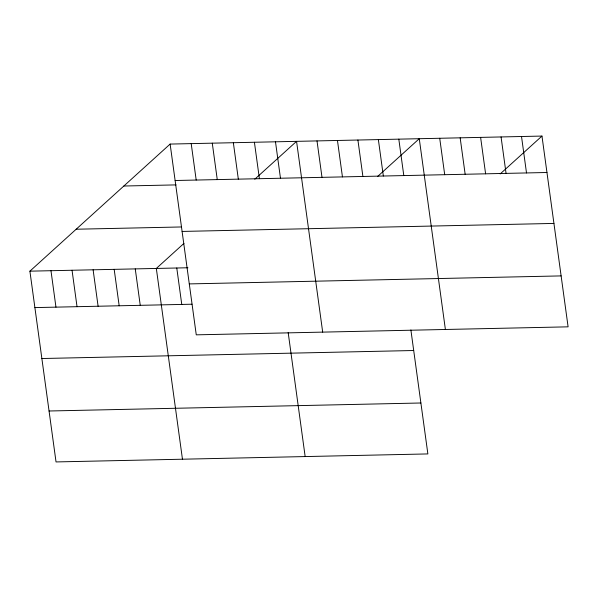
<?xml version="1.0" encoding="UTF-8"?>
<svg xmlns="http://www.w3.org/2000/svg" width="598" height="598" viewBox="0 0 598 598"><rect width="100%" height="100%" fill="white"/><g stroke="black" fill="none" stroke-linecap="round" stroke-linejoin="round"><path stroke-width="0.9" d="M410.886 329.969L427.869 453.927L56.033 461.933L29.9 271.163L170.131 144.073L541.967 136.067L568.1 326.837L196.264 334.843L170.131 144.073M183.96 243.393L156.325 268.442L182.457 459.212M254.778 179.213L296.556 141.352L322.688 332.122M377.488 176.574L419.265 138.714L445.39 329.476M500.19 173.928L541.967 136.067M175.124 180.506L546.961 172.501M123.853 186.015L176.074 184.894M76.178 229.228L181.53 226.956M182.098 231.433L553.935 223.428M29.9 271.163L187.929 267.762M189.289 283.908L561.126 275.902M34.893 307.596L191.988 304.21M41.867 358.523L413.704 350.518M49.058 410.998L420.895 402.992M521.516 136.508L526.509 172.942M501.064 136.949L506.058 173.375M480.613 137.391L485.606 173.816M460.161 137.832L465.154 174.257M439.717 138.273L444.703 174.698M398.814 139.155L403.8 175.58M378.362 139.596L383.348 176.021M357.91 140.037L362.896 176.462M337.459 140.47L342.445 176.903M317.007 140.911L322.001 177.344M275.484 141.808L280.477 178.234M288.184 332.608L305.159 456.566M254.412 142.264L259.405 178.69M233.347 142.713L238.333 179.146M212.275 143.169L217.261 179.594M191.203 143.625L196.189 180.05M176.776 268.001L181.762 304.427M135.253 268.898L140.246 305.324M114.181 269.347L119.174 305.78M93.109 269.803L98.102 306.228M72.044 270.259L77.03 306.684M50.972 270.715L55.958 307.14"/></g></svg>
